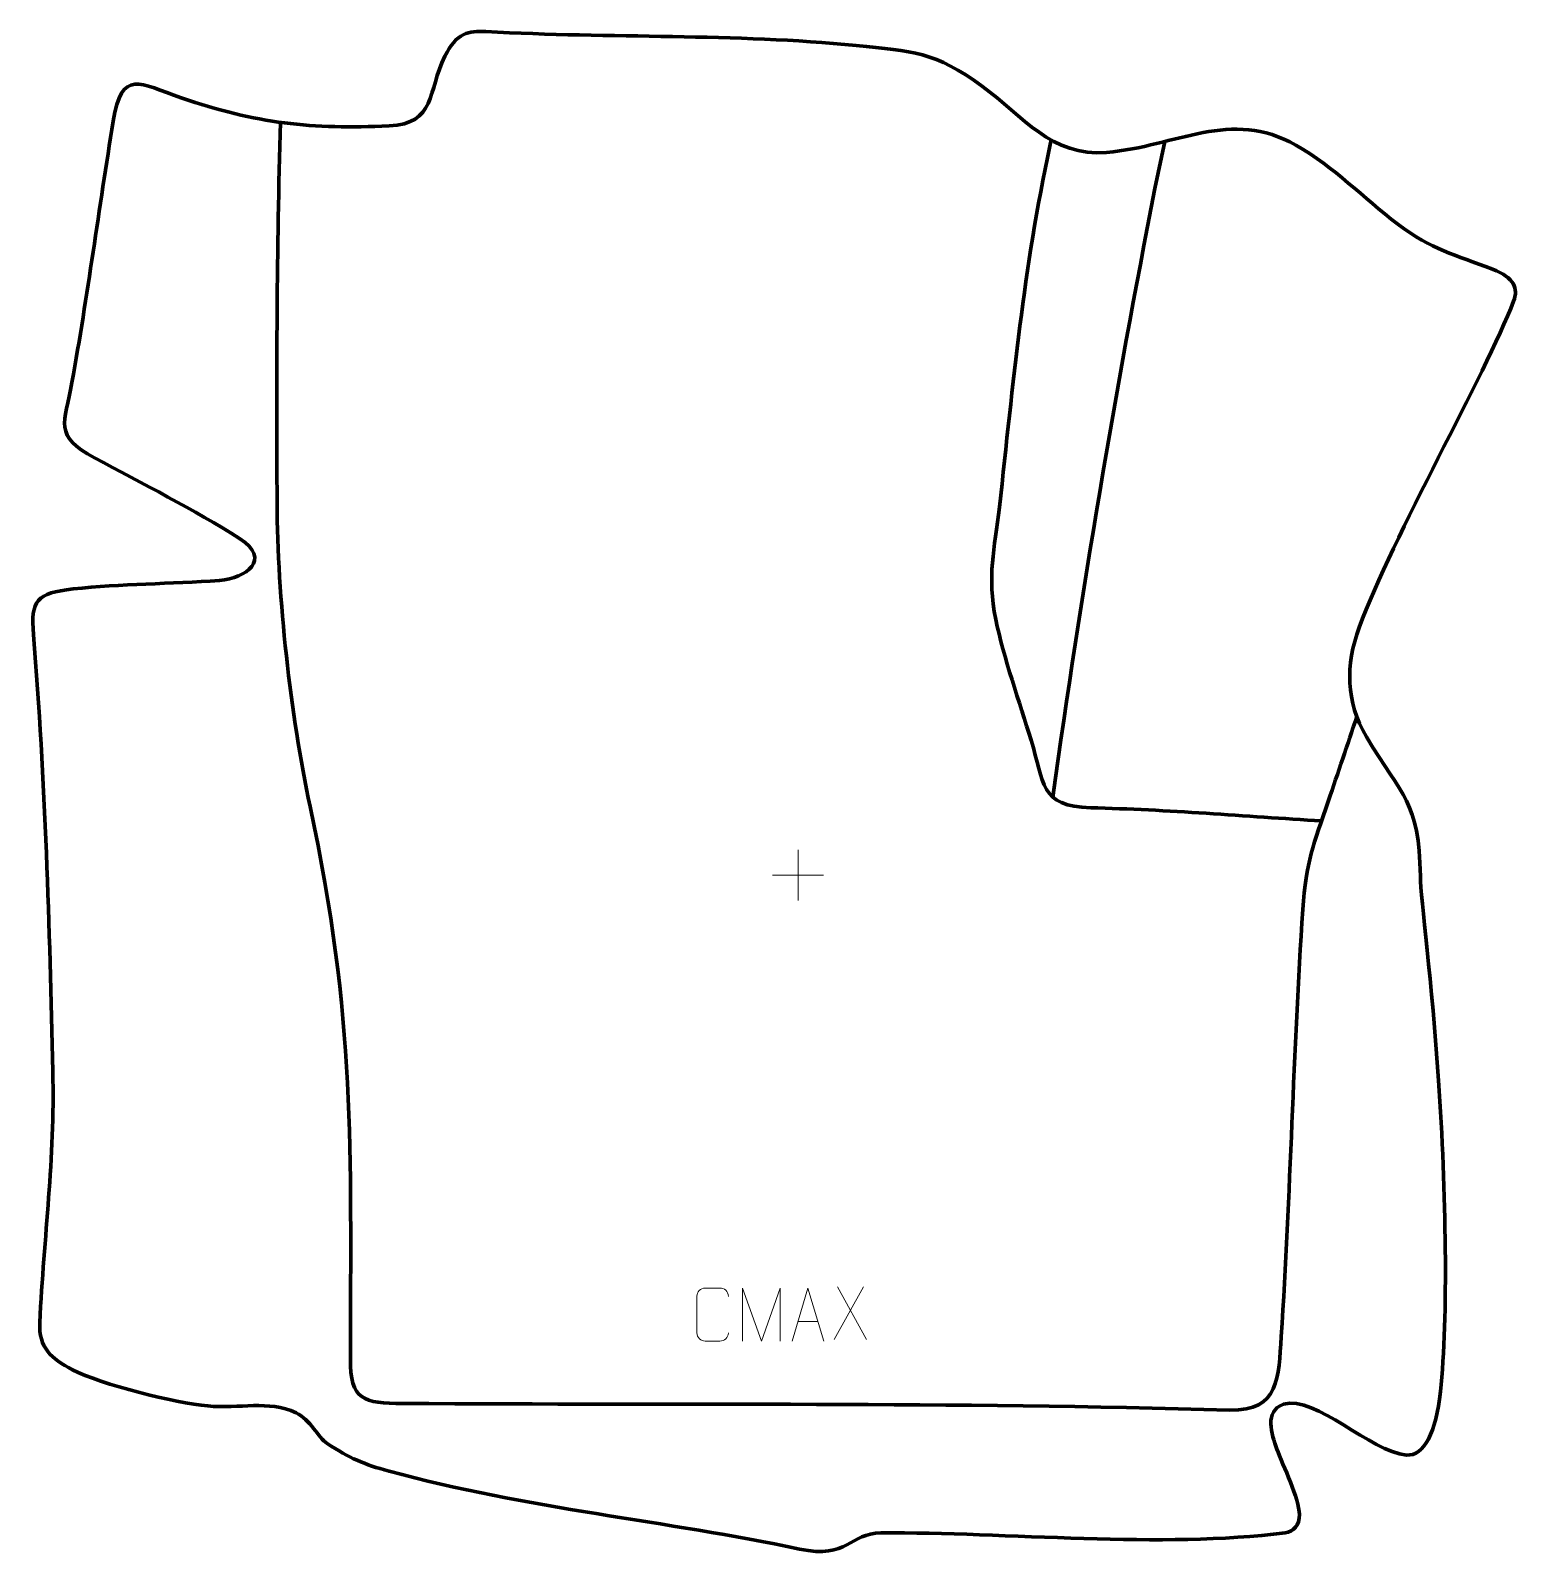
# Model space of a CAD drawing. Header units: millimetres. Extents: x -601 to 101, y 210 to 931.
import ezdxf

# ---------------------------------------------------------------- set-up
doc = ezdxf.new("R2010")
doc.units = ezdxf.units.MM
doc.header["$MEASUREMENT"] = 0
doc.layers.add('layer 2', color=7, linetype='Continuous')
doc.layers.add('layer 3', color=7, linetype='Continuous')

msp = doc.modelspace()

# ---------------------------------------------------------------- linework, layer by layer
at = {"layer": 'layer 2', "color": 140, "lineweight": 158}
for points, knots in [([(-482.8589, 887.8688), (-484.6729, 827.8115), (-484.6882, 768.5383), (-484.4572, 708.4758), (-484.4572, 708.4758), (-484.2853, 663.7831), (-478.1579, 608.4881), (-468.8675, 565.1341), (-468.8675, 565.1341), (-447.4191, 465.0447), (-449.6846, 404.7754), (-449.8724, 304.7607), (-449.8724, 304.7607), (-449.9093, 285.1068), (-443.7402, 283.7351), (-425.0075, 283.6307), (-425.0075, 283.6307), (-295.192, 282.9073), (-164.7749, 284.2967), (-35.0776, 280.541), (-35.0776, 280.541), (-11.4436, 279.8567), (-12.0079, 296.2219), (-10.7551, 315.2108), (-10.7551, 315.2108), (-6.337, 382.1835), (-5.0843, 449.5347), (-0.5461, 516.6569), (-0.5461, 516.6569), (0.9952, 539.4537), (4.4362, 547.023), (11.588, 567.9638), (11.588, 567.9638), (16.0352, 581.1662), (20.4822, 594.3686), (24.9292, 607.571)], [0, 0, 0, 0, 0.1, 0.1, 0.1, 0.1, 0.2, 0.2, 0.2, 0.2, 0.3, 0.3, 0.3, 0.3, 0.4, 0.4, 0.4, 0.4, 0.5, 0.5, 0.5, 0.5, 0.6, 0.6, 0.6, 0.6, 0.7, 0.7, 0.7, 0.7, 0.8, 0.8, 0.8, 0.8, 1, 1, 1, 1]), ([(8.3548, 558.3649), (-27.6569, 560.5889), (-64.594, 563.7152), (-100.5569, 564.6062), (-100.5569, 564.6062), (-124.8158, 565.2072), (-122.6207, 576.3954), (-128.7176, 596.5079), (-128.7176, 596.5079), (-134.1309, 614.2664), (-141.7907, 635.5983), (-145.401, 653.4183), (-145.401, 653.4183), (-149.5833, 674.0616), (-146.0458, 686.3022), (-143.6704, 706.4421), (-143.6704, 706.4421), (-137.1415, 765.2388), (-132.3847, 818.6234), (-119.8679, 876.5752), (-119.8679, 876.5752), (-119.8679, 876.5752), (-119.2307, 879.5431), (-119.2307, 879.5431)], [0, 0, 0, 0, 0.14285714, 0.14285714, 0.14285714, 0.14285714, 0.28571429, 0.28571429, 0.28571429, 0.28571429, 0.42857143, 0.42857143, 0.42857143, 0.42857143, 0.57142857, 0.57142857, 0.57142857, 0.57142857, 0.71428571, 0.71428571, 0.71428571, 0.71428571, 1, 1, 1, 1]), ([(-118.5338, 569.6733), (-105.0166, 665.8122), (-88.954, 761.3705), (-70.3452, 856.6339), (-70.3452, 856.6339), (-70.3452, 856.6339), (-65.6731, 878.8253), (-65.6731, 878.8253)], [0, 0, 0, 0, 0.33333333, 0.33333333, 0.33333333, 0.33333333, 1, 1, 1, 1])]:
    msp.add_open_spline(points, degree=3, knots=knots, dxfattribs=at)
at = {"layer": 'layer 3', "color": 242, "lineweight": 158}
msp.add_open_spline([(48.4115, 259.3414), (31.2739, 260.807), (5.5432, 287.7129), (-9.7198, 283.3135), (-9.7198, 283.3135), (-18.8641, 279.9074), (-15.3295, 269.1935), (-12.7838, 262.1705), (-12.7838, 262.1705), (-9.897, 254.4249), (-2.2037, 238.4592), (-2.1686, 231.3242), (-2.1686, 231.3242), (-2.1433, 226.1636), (-4.8441, 223.2536), (-8.8841, 222.7166), (-8.8841, 222.7166), (-66.5761, 215.0481), (-140.7455, 223.0721), (-199.5898, 222.6165), (-199.5898, 222.6165), (-214.3859, 222.5019), (-214.9712, 210.1014), (-237.941, 214.9821), (-237.941, 214.9821), (-300.7912, 228.3367), (-366.4942, 233.9773), (-431.6209, 251.7077), (-431.6209, 251.7077), (-443.4403, 254.9255), (-450.3311, 257.8366), (-460.7793, 264.7677), (-460.7793, 264.7677), (-465.1026, 267.6356), (-468.7496, 276.0224), (-475.5168, 279.2244), (-475.5168, 279.2244), (-488.7101, 285.467), (-502.0466, 280.9796), (-517.1841, 282.4615), (-517.1841, 282.4615), (-532.4431, 283.9552), (-567.6187, 292.5842), (-580.9679, 299.569), (-580.9679, 299.569), (-590.9456, 304.7898), (-596.9913, 309.9908), (-596.4092, 321.7552), (-596.4092, 321.7552), (-594.3868, 362.6305), (-589.3275, 398.8885), (-590.2262, 440.1434), (-590.2262, 440.1434), (-591.7713, 508.863), (-593.7508, 577.6712), (-599.3897, 646.1906), (-599.3897, 646.1906), (-600.7406, 662.6057), (-597.8437, 665.8664), (-580.7098, 667.7771), (-580.7098, 667.7771), (-558.1675, 670.291), (-534.488, 670.1208), (-511.6528, 671.8357), (-511.6528, 671.8357), (-498.9582, 672.8142), (-486.8772, 681.7561), (-502.1253, 691.5243), (-502.1253, 691.5243), (-523.3774, 705.1387), (-548.1909, 717.582), (-570.5721, 729.6345), (-570.5721, 729.6345), (-590.1783, 740.2275), (-584.6897, 745.7229), (-581.2043, 765.1826), (-581.2043, 765.1826), (-573.8647, 806.1596), (-568.3937, 847.3657), (-561.7771, 888.4109), (-561.7771, 888.4109), (-557.7699, 913.2694), (-549.3663, 906.2624), (-529.6517, 899.4534), (-529.6517, 899.4534), (-494.4674, 887.3013), (-467.7436, 884.468), (-431.6239, 886.1918), (-431.6239, 886.1918), (-409.4908, 887.248), (-413.4703, 902.406), (-405.3057, 919.0413), (-405.3057, 919.0413), (-399.906, 930.0432), (-393.9986, 931.143), (-385.949, 930.692), (-385.949, 930.692), (-326.6976, 927.3723), (-268.7044, 929.8951), (-211.2851, 924.0836), (-211.2851, 924.0836), (-184.5842, 921.3812), (-174.1783, 921.3468), (-151.6734, 904.8233), (-151.6734, 904.8233), (-132.7171, 890.9052), (-119.0422, 871.4666), (-93.1079, 873.6752), (-93.1079, 873.6752), (-60.3292, 876.4667), (-34.3745, 894.6285), (-3.8304, 877.0626), (-3.8304, 877.0626), (14.6333, 866.4441), (27.6522, 852.5993), (44.2047, 839.8363), (44.2047, 839.8363), (60.7599, 827.5657), (70.6623, 825.6029), (88.9752, 818.5628), (88.9752, 818.5628), (99.315, 814.5877), (101.159, 809.46), (98.8874, 803.5609), (98.8874, 803.5609), (85.3209, 768.3301), (41.8972, 692.7755), (26.0661, 649.6565), (26.0661, 649.6565), (19.4703, 631.6916), (19.6835, 614.7764), (29.4494, 598.1305), (29.4494, 598.1305), (46.5758, 569.2409), (54.2911, 568.1044), (54.8956, 532.3494), (54.8956, 532.3494), (55.074, 521.7989), (60.3941, 482.0313), (63.4958, 435.9227), (63.4958, 435.9227), (66.9837, 384.0742), (68.1043, 324.2245), (64.4032, 289.2204), (64.4032, 289.2204), (62.3939, 270.2166), (56.5734, 258.6434), (48.4115, 259.3414)], degree=3, knots=[0, 0, 0, 0, 0.02631579, 0.02631579, 0.02631579, 0.02631579, 0.05263158, 0.05263158, 0.05263158, 0.05263158, 0.07894737, 0.07894737, 0.07894737, 0.07894737, 0.10526316, 0.10526316, 0.10526316, 0.10526316, 0.13157895, 0.13157895, 0.13157895, 0.13157895, 0.15789474, 0.15789474, 0.15789474, 0.15789474, 0.18421053, 0.18421053, 0.18421053, 0.18421053, 0.21052632, 0.21052632, 0.21052632, 0.21052632, 0.23684211, 0.23684211, 0.23684211, 0.23684211, 0.26315789, 0.26315789, 0.26315789, 0.26315789, 0.28947368, 0.28947368, 0.28947368, 0.28947368, 0.31578947, 0.31578947, 0.31578947, 0.31578947, 0.34210526, 0.34210526, 0.34210526, 0.34210526, 0.36842105, 0.36842105, 0.36842105, 0.36842105, 0.39473684, 0.39473684, 0.39473684, 0.39473684, 0.42105263, 0.42105263, 0.42105263, 0.42105263, 0.44736842, 0.44736842, 0.44736842, 0.44736842, 0.47368421, 0.47368421, 0.47368421, 0.47368421, 0.5, 0.5, 0.5, 0.5, 0.52631579, 0.52631579, 0.52631579, 0.52631579, 0.55263158, 0.55263158, 0.55263158, 0.55263158, 0.57894737, 0.57894737, 0.57894737, 0.57894737, 0.60526316, 0.60526316, 0.60526316, 0.60526316, 0.63157895, 0.63157895, 0.63157895, 0.63157895, 0.65789474, 0.65789474, 0.65789474, 0.65789474, 0.68421053, 0.68421053, 0.68421053, 0.68421053, 0.71052632, 0.71052632, 0.71052632, 0.71052632, 0.73684211, 0.73684211, 0.73684211, 0.73684211, 0.76315789, 0.76315789, 0.76315789, 0.76315789, 0.78947368, 0.78947368, 0.78947368, 0.78947368, 0.81578947, 0.81578947, 0.81578947, 0.81578947, 0.84210526, 0.84210526, 0.84210526, 0.84210526, 0.86842105, 0.86842105, 0.86842105, 0.86842105, 0.89473684, 0.89473684, 0.89473684, 0.89473684, 0.92105263, 0.92105263, 0.92105263, 0.92105263, 0.94736842, 0.94736842, 0.94736842, 0.94736842, 1, 1, 1, 1], dxfattribs=at)
at = {"layer": 'layer 3', "color": 250, "lineweight": 9}
for points in [[(-238.6754, 544.787), (-238.6754, 544.787), (-238.6754, 520.8091), (-238.6754, 520.8091)], [(-250.6643, 532.798), (-250.6643, 532.798), (-226.6864, 532.798), (-226.6864, 532.798)], [(-207.8343, 338.7291), (-207.8343, 338.7291), (-221.5749, 313.8333), (-221.5749, 313.8333)], [(-220.1203, 338.7291), (-220.1203, 338.7291), (-206.3797, 313.7756), (-206.3797, 313.7756)], [(-238.7324, 322.3587), (-238.7324, 322.3587), (-229.2367, 322.3587), (-229.2367, 322.3587)]]:
    msp.add_open_spline(points, degree=3, dxfattribs=at)
for points, knots in [([(-271.5615, 316.927), (-271.7013, 314.6036), (-273.3785, 313.124), (-275.5262, 313.1132), (-275.5262, 313.1132), (-277.8581, 313.1136), (-280.19, 313.1136), (-282.5215, 313.1132), (-282.5215, 313.1132), (-284.4465, 313.0078), (-286.4186, 314.8923), (-286.4074, 316.9096), (-286.4074, 316.9096), (-286.407, 322.6797), (-286.407, 328.4494), (-286.4074, 334.2187), (-286.4074, 334.2187), (-286.4032, 336.3568), (-284.6565, 338.076), (-282.5041, 338.0625), (-282.5041, 338.0625), (-280.1784, 338.0625), (-277.8523, 338.0625), (-275.5262, 338.0625), (-275.5262, 338.0625), (-273.5796, 338.098), (-271.5882, 336.6065), (-271.5615, 334.1689)], [0, 0, 0, 0, 0.125, 0.125, 0.125, 0.125, 0.25, 0.25, 0.25, 0.25, 0.375, 0.375, 0.375, 0.375, 0.5, 0.5, 0.5, 0.5, 0.625, 0.625, 0.625, 0.625, 0.75, 0.75, 0.75, 0.75, 1, 1, 1, 1]), ([(-264.827, 313.1071), (-264.827, 313.1071), (-264.827, 338.065), (-264.827, 338.065), (-264.827, 338.065), (-264.827, 338.065), (-255.9019, 313.1071), (-255.9019, 313.1071), (-255.9019, 313.1071), (-255.9019, 313.1071), (-247.142, 338.0645), (-247.142, 338.0645), (-247.142, 338.0645), (-247.142, 338.0645), (-247.142, 313.1071), (-247.142, 313.1071)], [0, 0, 0, 0, 0.2, 0.2, 0.2, 0.2, 0.4, 0.4, 0.4, 0.4, 0.6, 0.6, 0.6, 0.6, 1, 1, 1, 1]), ([(-241.455, 313.1093), (-241.455, 313.1093), (-234.084, 338.0628), (-234.084, 338.0628), (-234.084, 338.0628), (-234.084, 338.0628), (-226.5141, 313.1093), (-226.5141, 313.1093)], [0, 0, 0, 0, 0.33333333, 0.33333333, 0.33333333, 0.33333333, 1, 1, 1, 1])]:
    msp.add_open_spline(points, degree=3, knots=knots, dxfattribs=at)

doc.saveas('drawing.dxf')
